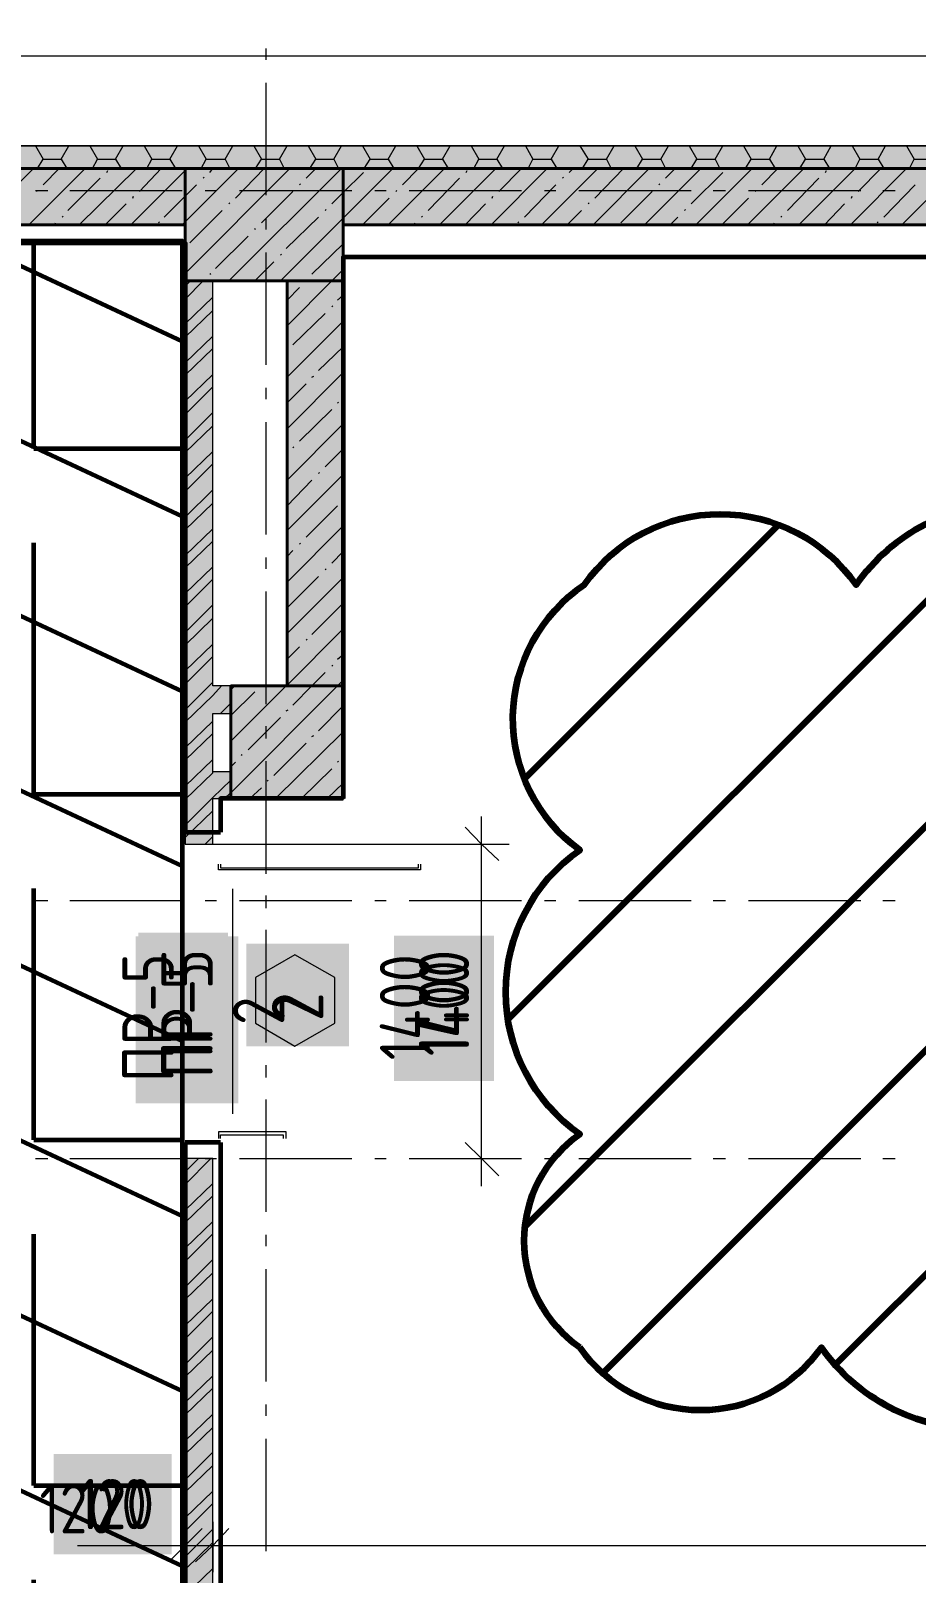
# Model space of a CAD drawing. Header units: millimetres. Extents: x -164500 to 426394, y -23753 to 102118.
# Drawn here: x -46479 to -42544, y 15734 to 22590 of the extents above; entities that cross this region are included whole.
import ezdxf

# ---------------------------------------------------------------- set-up
doc = ezdxf.new("R2010")
doc.units = ezdxf.units.MM
for name, color, linetype, lineweight in [('0) шлифовка', 5, 'Continuous', 60), ('188 подвал тип 5 гидроизол', 6, 'Continuous', 140), ('192 подвал стенки 0.2м гидроиз', 6, 'Continuous', 60), ('414 скб подвал', 160, 'Continuous', 60)]:
    doc.layers.add(name, color=color, linetype=linetype, lineweight=lineweight)
doc.layers.add('PDF _Геометрия', color=7, linetype='Continuous', true_color=0x1f1f1f)
doc.layers.add('PDF _Сплошная заливка', color=7, linetype='Continuous', true_color=0xffffff)
doc.layers.add('PDF _Текст', color=7, linetype='Continuous')
doc.styles.get("Standard").update_dxf_attribs({"font": 'ГОСТ тип А.ttf'})
doc.styles.add('СПДС', font='ГОСТ тип А.ttf', dxfattribs={"width": 0.9})
doc.linetypes.add('зигзаг', pattern='A,0.00254,-5.08,[131,ltypeshp.shx,S=5.08,R=0,X=-5.08,Y=0],-10.16,[131,ltypeshp.shx,S=5.08,R=180,X=5.08,Y=0],-5.08', length=20.32254)

msp = doc.modelspace()

# ---------------------------------------------------------------- hatches: boundary and pattern name
at = {"layer": '0) шлифовка', "true_color": 0x2776bb}
h = msp.add_hatch(dxfattribs=at)
h.set_pattern_fill('ANSI31', color=152, scale=222, angle=110)
h.set_pattern_definition([(155, (205553.123366, 26878.999876), (-297.8824817879321, -638.8110436927827), [])])
h.paths.add_polyline_path([(-45805.68903996379, 11171.42669308084), (-55345.93430195772, 11171.42669308084), (-55345.93430195772, 21656.37652590356), (-45805.68903996379, 21656.37652590356)])
at = {"layer": '188 подвал тип 5 гидроизол'}
h = msp.add_hatch(dxfattribs=at)
h.set_pattern_fill('ANSI31', color=256, scale=222)
h.set_pattern_definition([(45, (205553.123366, 26878.999876), (-498.404214719338, 498.404214719338), [])])
edge = h.paths.add_edge_path()
edge.add_arc((-43706.93550044431, 17211.35106110814), 578.6920936789396, 125.0000000497451, 234.9999999502549, ccw=False)
edge.add_arc((-43596.54861503307, 18317.07349371295), 771.1457550891248, 125.00000004974501, 234.99999995025502, ccw=False)
edge.add_arc((-43616.21239894704, 19531.24346918215), 719.6657011181538, 124.03558015727671, 234.035580057787, ccw=False)
edge.add_arc((-43414.62671683724, 19704.42627767371), 737.8215848288598, 35.0000000497451, 144.9999999502549, ccw=False)
edge.add_arc((-42103.44353408496, 19632.72007906774), 862.8375268595862, 35.00000004974498, 144.999999950255, ccw=False)
edge.add_arc((-41474.51270171349, 19473.88136790046), 658.3626899860543, -26.792246617059504, 83.20775328345002, ccw=False)
edge.add_arc((-41401.5547968114, 18442.01294774155), 897.3999384671911, -54.9999999502549, 54.99999995025479, ccw=False)
edge.add_arc((-41567.41478615523, 17460.971716379), 723.6593981595925, -90.13238297494621, 19.867616925564107, ccw=False)
edge.add_arc((-42267.0828155925, 17226.05631319257), 852.0957831714207, 215.0000000497451, 324.9999999502549, ccw=False)
edge.add_arc((-43501.96923378792, 17113.24896694914), 655.4221770846581, 215.0000000497451, 324.99999995025496, ccw=False)
at = {"layer": '414 скб подвал'}
h = msp.add_hatch(dxfattribs=at)
h.set_pattern_fill('ANGLE', color=256, scale=220)
h.set_pattern_definition([(0, (205553.123366, 26878.999876), (0, 1536.7), [1117.6, -419.1]), (90, (205553.123366, 26878.999876), (-1536.7, 9.40957368124869e-14), [1117.6, -419.1])])
h.paths.add_polyline_path([(-45805.68903996379, 11171.42669308084), (-55345.93430195772, 11171.42669308084), (-55345.93430195772, 21656.37652590356), (-45805.68903996379, 21656.37652590356)])
at = {"layer": 'PDF _Сплошная заливка', "linetype": 'зигзаг', "transparency": 33554559}
h = msp.add_hatch(color=256, dxfattribs=at)
h.paths.add_polyline_path([(-50592.75704443458, 21728.39436316303), (-50592.75704443458, 21978.3386218209), (-53448.05247363981, 21978.3386218209), (-53448.05247363981, 21728.39436316303)])
h.paths.add_polyline_path([(-50092.86852711882, 21978.3386218209), (-50092.86852711882, 21728.39436316303), (-45792.98000983713, 21728.39436316303), (-45792.98000983713, 21978.3386218209)])
h = msp.add_hatch(color=256, dxfattribs=at)
h.paths.add_polyline_path([(-37023.7492405697, 21728.39436316303), (-37023.7492405697, 21978.3386218209), (-45089.7470109378, 21978.3386218209), (-45089.7470109378, 21728.39436316303)])
h.paths.add_polyline_path([(-36426.42482587745, 21978.3386218209), (-36426.42482587745, 21728.39436316303), (-35985.84511569451, 21728.39436316303), (-35985.84511569451, 21978.3386218209)])
h = msp.add_hatch(color=256, dxfattribs=at)
h.paths.add_polyline_path([(-45792.98000983713, 18974.77117476661), (-45670.14257815867, 18974.77117476661), (-45670.14257815867, 21478.45010450515), (-45792.98000983713, 21478.45010450515)])
h.paths.add_polyline_path([(-45670.14257815867, 17576.77786369633), (-45792.98000983713, 17576.77786369633), (-45792.98000983713, 14594.39213349709), (-45670.14257815867, 14594.39213349709)])

# ---------------------------------------------------------------- linework, layer by layer
at = {"layer": '0) шлифовка'}
msp.add_lwpolyline([(-45805.68903996379, 11171.42669308084), (-55345.93430195772, 11171.42669308084), (-55345.93430195772, 21656.37652590356), (-45805.68903996379, 21656.37652590356)], close=True, dxfattribs=at)
at = {"layer": '188 подвал тип 5 гидроизол'}
msp.add_lwpolyline([(-44038.85964969276, 16737.31424984534, -0.52056705), (-44038.85964969276, 17685.38787237093, -0.52056705), (-44038.85964969276, 18948.75911505496, -0.52056705), (-44019.01477600292, 20127.62335348746, -0.52056705), (-42810.23865767157, 20127.62335348746, -0.52056705), (-41396.64841049835, 20127.62335348746, -0.52056705), (-40886.82733748551, 19177.11994143487, -0.52056705), (-40886.82733748551, 17706.90595404823, -0.52056705), (-41569.08681330194, 16737.31424984534, -0.52056705), (-42965.07881788307, 16737.31424984534, -0.52056705)], format="xyb", close=True, dxfattribs=at)
at = {"layer": '192 подвал стенки 0.2м гидроиз'}
for points in [[(-55358.6433320503, 13971.64965855153), (-55358.6433320503, 21647.90383920924), (-45792.98000983713, 21647.90383920924), (-45792.98000983713, 19027.94549875578)], [(-45089.7470109378, 14594.39213349709), (-45089.7470109378, 14225.83026053954), (-38243.8161302075, 14225.83026053954), (-38243.8161302075, 21584.35868867818), (-45089.7470109378, 21584.35868867818), (-45089.7470109378, 19178.11565635021)], [(-45089.7470109378, 19178.11565635021), (-45636.2353052597, 19178.11565635021), (-45636.2353052597, 19027.94549875578)], [(-45792.98000983713, 19027.94549875578), (-45636.2353052597, 19027.94549875578)], [(-45792.98000983713, 17648.79570095578), (-45792.98000983713, 14594.39213349709)], [(-45636.2353052597, 17648.79570095578), (-45792.98000983713, 17648.79570095578)], [(-45636.2353052597, 17648.79570095578), (-45636.2353052597, 14594.39213349709), (-45089.7470109378, 14594.39213349709)]]:
    msp.add_lwpolyline(points, dxfattribs=at)
at = {"layer": 'PDF _Геометрия', "color": 7, "lineweight": 9}
for points in [[(-71350.83954173399, 7718.806849149281), (-67296.65893971192, 7718.806849149281), (-67296.65893971192, -37.93785546221716), (-30550.61657612707, -37.93785546221716), (-30550.61657612707, 22478.22713910258), (-35710.48279685146, 22478.22713910258), (-44399.22304216513, 22478.22713910258), (-62594.31780255912, 22478.22713910258), (-62594.31780255912, 28184.58165414887), (-71410.14834886679, 28184.58165414887), (-71410.14834886679, 27782.12903431182)], [(-45432.89082364205, 22461.28176561173), (-45432.89082364205, 22512.11788601615)], [(-45432.89082364205, 21859.72100752123), (-45432.89082364205, 22359.60952480291)], [(-53448.05247363981, 21978.3386218209), (-31050.50509340875, 21978.3386218209), (-31050.50509340875, 461.9506618194782), (-66805.24310915862, 461.9506618194782)], [(-46458.0859184587, 21880.90272437626), (-46403.01345465606, 21880.90272437626)], [(-46305.57755724547, 21880.90272437626), (-45805.68903996379, 21880.90272437626)], [(-45704.0167991209, 21880.90272437626), (-45653.18067875056, 21880.90272437626)], [(-45551.50843790767, 21880.90272437626), (-45051.61992062599, 21880.90272437626)], [(-44949.9476798512, 21880.90272437626), (-44899.11155944681, 21880.90272437626)], [(-44797.43931863797, 21880.90272437626), (-44297.55080135629, 21880.90272437626)], [(-44195.87856054745, 21880.90272437626), (-44145.04244014306, 21880.90272437626)], [(-44043.37019936828, 21880.90272437626), (-43543.4816820866, 21880.90272437626)], [(-43446.04578464199, 21880.90272437626), (-43390.97332087337, 21880.90272437626)], [(-43289.30108006453, 21880.90272437626), (-42789.41256278285, 21880.90272437626)], [(-42691.97666533824, 21880.90272437626), (-42636.90420156962, 21880.90272437626)], [(-45432.89082364205, 21707.21264634205), (-45432.89082364205, 21758.04876674645)], [(-45432.89082364205, 21105.65188825153), (-45432.89082364205, 21605.54040553321)], [(-45432.89082364205, 20953.1435270383), (-45432.89082364205, 21003.97964744271)], [(-45432.89082364205, 20351.58276898185), (-45432.89082364205, 20851.47128626353)], [(-45432.89082364205, 20199.0744077686), (-45432.89082364205, 20249.91052813896)], [(-45432.89082364205, 19597.51364964403), (-45432.89082364205, 20097.40216692573)], [(-45432.89082364205, 19445.0052884308), (-45432.89082364205, 19500.07775223346)], [(-45432.89082364205, 18843.44453037435), (-45432.89082364205, 19343.33304765603)], [(-44475.47722278876, 17453.92390606652), (-44475.47722278876, 19097.62513239642)], [(-45691.30776906238, 18974.77117476661), (-44475.47722278876, 18974.77117476661), (-44352.62326512492, 18974.77117476661)], [(-46458.0859184587, 18724.82691610873), (-46403.01345465606, 18724.82691610873)], [(-46305.57755724547, 18724.82691610873), (-45805.68903996379, 18724.82691610873)], [(-45704.0167991209, 18724.82691610873), (-45653.18067875056, 18724.82691610873)], [(-45581.16284152516, 17775.88600194979), (-45581.16284152516, 18775.66303651315)], [(-45551.50843790767, 18724.82691610873), (-45051.61992062599, 18724.82691610873)], [(-45432.89082364205, 18690.9361691611), (-45432.89082364205, 18746.00863292971)], [(-44949.9476798512, 18724.82691610873), (-44899.11155944681, 18724.82691610873)], [(-44797.43931863797, 18724.82691610873), (-44297.55080135629, 18724.82691610873)], [(-44195.87856054745, 18724.82691610873), (-44145.04244014306, 18724.82691610873)], [(-44043.37019936828, 18724.82691610873), (-43543.4816820866, 18724.82691610873)], [(-43446.04578464199, 18724.82691610873), (-43390.97332087337, 18724.82691610873)], [(-43289.30108006453, 18724.82691610873), (-42789.41256278285, 18724.82691610873)], [(-42691.97666533824, 18724.82691610873), (-42636.90420156962, 18724.82691610873)], [(-45432.89082364205, 18093.61175446885), (-45432.89082364205, 18593.50027175053)], [(-45432.89082364205, 17936.86704989142), (-45432.89082364205, 17991.93951366003)], [(-45432.89082364205, 17339.5426351651), (-45432.89082364205, 17839.43115244678)], [(-46458.0859184587, 17576.77786369633), (-46403.01345465606, 17576.77786369633)], [(-46305.57755724547, 17576.77786369633), (-45805.68903996379, 17576.77786369633)], [(-45704.0167991209, 17576.77786369633), (-45653.18067875056, 17576.77786369633)], [(-45551.50843790767, 17576.77786369633), (-45051.61992062599, 17576.77786369633)], [(-44949.9476798512, 17576.77786369633), (-44899.11155944681, 17576.77786369633)], [(-44797.43931863797, 17576.77786369633), (-44297.55080135629, 17576.77786369633)], [(-44721.1851380484, 17576.77786369633), (-44475.47722278876, 17576.77786369633), (-44352.62326512492, 17576.77786369633)], [(-44195.87856054745, 17576.77786369633), (-44145.04244014306, 17576.77786369633)], [(-44043.37019936828, 17576.77786369633), (-43543.4816820866, 17576.77786369633)], [(-43446.04578464199, 17576.77786369633), (-43390.97332087337, 17576.77786369633)], [(-43289.30108006453, 17576.77786369633), (-42789.41256278285, 17576.77786369633)], [(-42691.97666533824, 17576.77786369633), (-42636.90420156962, 17576.77786369633)], [(-45432.89082364205, 17187.03427398593), (-45432.89082364205, 17237.87039435628)], [(-45432.89082364205, 16585.47351586135), (-45432.89082364205, 17085.36203314304)], [(-45432.89082364205, 16432.96515464811), (-45432.89082364205, 16483.80127505253)], [(-45432.89082364205, 15831.40439655761), (-45432.89082364205, 16331.29291387335)], [(-45792.98000983713, 15962.73104094987), (-45792.98000983713, 15856.82245681091), (-45792.98000983713, 15738.20484251124)], [(-45670.12605220734, 15962.73104094987), (-45670.12605220734, 15856.82245681091), (-45670.12605220734, 15738.20484251124)], [(-46271.68681026378, 15856.82245681091), (-45831.10710014898, 15856.82245681091), (-45729.43485934014, 15856.82245681091)], [(-45911.59762410275, 15856.82245681091), (-45670.12605220734, 15856.82245681091), (-38243.8161302075, 15856.82245681091), (-38125.19851594188, 15856.82245681091), (-34803.90531636853, 15856.82245681091)]]:
    msp.add_lwpolyline(points, dxfattribs=at)
for points in [[(-30948.83285256586, 22080.01086259566), (-30948.83285256586, 461.9506618194782), (-30948.83285256586, 22080.01086259566), (-31050.50509340875, 22080.01086259566), (-62992.53407903199, 22080.01086259566), (-31050.50509340875, 22080.01086259566)], [(-45479.49060068227, 18178.33862178683), (-45305.80052268211, 18076.66638097801), (-45127.87410124965, 18178.33862178683), (-45127.87410124965, 18381.68310337043), (-45305.80052268211, 18483.35534421332), (-45479.49060068227, 18381.68310337043)]]:
    msp.add_lwpolyline(points, close=True, dxfattribs=at)
at = {"layer": 'PDF _Геометрия', "color": 251, "lineweight": 9, "true_color": 0x4a4a4a}
for points in [[(-46458.0859184587, 22080.01086259566), (-46424.19517147704, 22020.70205546286), (-46343.70464755729, 22020.70205546286), (-46318.286587304, 21978.3386218209)], [(-46343.70464755729, 22020.70205546286), (-46309.81390057562, 22080.01086259566)], [(-46216.61434652924, 22080.01086259566), (-46182.7235995816, 22020.70205546286), (-46102.23307562782, 22020.70205546286), (-46076.81501544264, 21978.3386218209)], [(-46102.23307562782, 22020.70205546286), (-46068.34232868018, 22080.01086259566)], [(-45975.14277459975, 22080.01086259566), (-45941.25202768619, 22020.70205546286), (-45860.76150369833, 22020.70205546286), (-45835.34344351318, 21978.3386218209)], [(-45860.76150369833, 22020.70205546286), (-45826.87075678477, 22080.01086259566)], [(-45733.67120273839, 22080.01086259566), (-45699.7804557567, 22020.70205546286), (-45615.05358843872, 22020.70205546286), (-45593.87187158369, 21978.3386218209)], [(-45615.05358843872, 22020.70205546286), (-45581.16284152516, 22080.01086259566)], [(-45487.96328744473, 22080.01086259566), (-45454.07254049709, 22020.70205546286), (-45373.58201654331, 22020.70205546286), (-45352.40029972233, 21978.3386218209)], [(-45373.58201654331, 22020.70205546286), (-45339.69126959567, 22080.01086259566)], [(-45246.49171551524, 22080.01086259566), (-45212.60096856763, 22020.70205546286), (-45132.11044461382, 22020.70205546286), (-45110.92872779284, 21978.3386218209)], [(-45132.11044461382, 22020.70205546286), (-45098.21969766621, 22080.01086259566)], [(-45005.02014361983, 22080.01086259566), (-44971.12939670627, 22020.70205546286), (-44890.63887271841, 22020.70205546286), (-44865.22081249917, 21978.3386218209)], [(-44890.63887271841, 22020.70205546286), (-44856.74812580485, 22080.01086259566)], [(-44763.54857172442, 22080.01086259566), (-44729.65782477678, 22020.70205546286), (-44649.167300823, 22020.70205546286), (-44623.74924060376, 21978.3386218209)], [(-44649.167300823, 22020.70205546286), (-44615.27655387536, 22080.01086259566)], [(-44522.07699979492, 22080.01086259566), (-44488.18625284731, 22020.70205546286), (-44407.69572889351, 22020.70205546286), (-44382.27766870832, 21978.3386218209)], [(-44407.69572889351, 22020.70205546286), (-44373.8049819459, 22080.01086259566)], [(-44280.60542789951, 22080.01086259566), (-44246.71468098593, 22020.70205546286), (-44166.2241569981, 22020.70205546286), (-44140.80609677886, 21978.3386218209)], [(-44166.2241569981, 22020.70205546286), (-44132.33341008454, 22080.01086259566)], [(-44039.1338560041, 22080.01086259566), (-44001.00676569226, 22020.70205546286), (-43920.51624170443, 22020.70205546286), (-43899.33452488345, 21978.3386218209)], [(-43920.51624170443, 22020.70205546286), (-43886.62549479085, 22080.01086259566)], [(-43793.42594071041, 22080.01086259566), (-43759.5351937628, 22020.70205546286), (-43679.04466980899, 22020.70205546286), (-43657.86295298801, 21978.3386218209)], [(-43679.04466980899, 22020.70205546286), (-43645.15392286138, 22080.01086259566)], [(-43551.954368815, 22080.01086259566), (-43518.06362186736, 22020.70205546286), (-43437.57309791358, 22020.70205546286), (-43416.39138105855, 21978.3386218209)], [(-43437.57309791358, 22020.70205546286), (-43403.68235096594, 22080.01086259566)], [(-43310.48279688551, 22080.01086259566), (-43276.59204997195, 22020.70205546286), (-43196.10152598409, 22020.70205546286), (-43170.68346579894, 21978.3386218209)], [(-43196.10152598409, 22020.70205546286), (-43162.21077907053, 22080.01086259566)], [(-43069.0112249901, 22080.01086259566), (-43035.12047804246, 22020.70205546286), (-42954.62995405463, 22020.70205546286), (-42929.21189386945, 21978.3386218209)], [(-42954.62995405463, 22020.70205546286), (-42920.73920714104, 22080.01086259566)], [(-42827.53965309469, 22080.01086259566), (-42793.64890614705, 22020.70205546286), (-42713.15838219327, 22020.70205546286), (-42687.74032197404, 21978.3386218209)], [(-42713.15838219327, 22020.70205546286), (-42679.26763524563, 22080.01086259566)], [(-42586.0680811652, 22080.01086259566), (-42552.17733425164, 22020.70205546286), (-42471.68681026378, 22020.70205546286), (-42446.2687500786, 21978.3386218209)], [(-46449.61323169628, 21978.3386218209), (-46424.19517147704, 22020.70205546286)], [(-46203.90531640258, 21978.3386218209), (-46182.7235995816, 22020.70205546286)], [(-45962.43374454122, 21978.3386218209), (-45941.25202768619, 22020.70205546286)], [(-45720.96217261176, 21978.3386218209), (-45699.7804557567, 22020.70205546286)], [(-45479.49060068227, 21978.3386218209), (-45454.07254049709, 22020.70205546286)], [(-45238.01902882091, 21978.3386218209), (-45212.60096856763, 22020.70205546286)], [(-44996.54745689142, 21978.3386218209), (-44971.12939670627, 22020.70205546286)], [(-44755.07588496196, 21978.3386218209), (-44729.65782477678, 22020.70205546286)], [(-44509.36796970235, 21978.3386218209), (-44488.18625284731, 22020.70205546286)], [(-44267.89639780691, 21978.3386218209), (-44246.71468098593, 22020.70205546286)], [(-44026.42482587745, 21978.3386218209), (-44001.00676569226, 22020.70205546286)], [(-43784.95325398204, 21978.3386218209), (-43759.5351937628, 22020.70205546286)], [(-43543.4816820866, 21978.3386218209), (-43518.06362186736, 22020.70205546286)], [(-43302.01011015713, 21978.3386218209), (-43276.59204997195, 22020.70205546286)], [(-43060.5385382617, 21978.3386218209), (-43035.12047804246, 22020.70205546286)], [(-42814.83062296803, 21978.3386218209), (-42793.64890614705, 22020.70205546286)], [(-42573.35905107262, 21978.3386218209), (-42552.17733425164, 22020.70205546286)]]:
    msp.add_lwpolyline(points, dxfattribs=at)
at = {"layer": 'PDF _Геометрия', "color": 7, "lineweight": 40}
for points in [[(-50092.86852711882, 21728.39436316303), (-45792.98000983713, 21728.39436316303), (-45792.98000983713, 21978.3386218209), (-53448.05247363981, 21978.3386218209)], [(-38125.19851594188, 21728.39436316303), (-37023.7492405697, 21728.39436316303), (-37023.7492405697, 21978.3386218209), (-45089.7470109378, 21978.3386218209), (-45089.7470109378, 21728.39436316303), (-38243.8161302075, 21728.39436316303)]]:
    msp.add_lwpolyline(points, dxfattribs=at)
at = {"layer": 'PDF _Геометрия', "lineweight": 9}
for points in [[(-46716.50286381092, 21728.39436316303), (-46466.55860515306, 21978.3386218209)], [(-46487.74032200809, 21728.39436316303), (-46237.79606335022, 21978.3386218209)], [(-46424.19517147704, 21906.32078456145), (-46352.17733425164, 21978.3386218209)], [(-46263.21412356946, 21728.39436316303), (-46009.03352154739, 21978.3386218209)], [(-46140.36016593964, 21961.39324833005), (-46136.12382254138, 21969.86593505844)], [(-46034.45158176663, 21728.39436316303), (-45792.98000983713, 21969.86593505844), (-45784.50732310876, 21978.3386218209)], [(-45996.32449145478, 21876.66638101207), (-45898.88859401018, 21978.3386218209)], [(-45805.68903996379, 21728.39436316303), (-45792.98000983713, 21741.10339325561), (-45555.74478130593, 21978.3386218209)], [(-45792.98000983713, 21512.34085145278), (-45326.98223946904, 21978.3386218209)], [(-45682.83508229992, 21961.39324833005), (-45670.12605220734, 21978.3386218209)], [(-45598.10821494789, 21478.45010450515), (-45098.21969766621, 21978.3386218209)], [(-45568.4538113985, 21847.01197742864), (-45441.36351040451, 21978.3386218209)], [(-45369.34567314506, 21478.45010450515), (-45089.7470109378, 21758.04876674645), (-44869.45715586338, 21978.3386218209)], [(-45254.96440224364, 21935.97518814487), (-45212.60096856763, 21978.3386218209)], [(-45140.58313134222, 21821.59391724345), (-45089.7470109378, 21872.43003764787), (-45000.78380025562, 21961.39324833005)], [(-44890.63887271841, 21728.39436316303), (-44640.69461406054, 21978.3386218209)], [(-44827.09372218736, 21906.32078456145), (-44755.07588496196, 21978.3386218209)], [(-44661.87633091558, 21728.39436316303), (-44411.93207225771, 21978.3386218209)], [(-44543.25871664996, 21961.39324833005), (-44539.02237328578, 21969.86593505844)], [(-44433.11378911274, 21728.39436316303), (-44183.16953045488, 21978.3386218209)], [(-44399.22304216513, 21876.66638101207), (-44297.55080135629, 21978.3386218209)], [(-44208.58759067411, 21728.39436316303), (-43958.64333201625, 21978.3386218209)], [(-44085.73363304432, 21961.39324833005), (-44068.78825955346, 21978.3386218209)], [(-43979.82504887128, 21728.39436316303), (-43729.88079021341, 21978.3386218209)], [(-43971.3523621429, 21847.01197742864), (-43844.26206111483, 21978.3386218209)], [(-43751.06250706845, 21728.39436316303), (-43501.11824841058, 21978.3386218209)], [(-43657.86295298801, 21935.97518814487), (-43615.499519312, 21978.3386218209)], [(-43543.4816820866, 21821.59391724345), (-43403.68235096594, 21961.39324833005)], [(-43522.29996526561, 21728.39436316303), (-43272.35570660775, 21978.3386218209)], [(-43293.53742346278, 21728.39436316303), (-43043.59316477086, 21978.3386218209)], [(-43229.99227293173, 21906.32078456145), (-43157.97443570633, 21978.3386218209)], [(-43064.7748816259, 21728.39436316303), (-42814.83062296803, 21978.3386218209)], [(-42946.15726736028, 21961.39324833005), (-42941.92092399611, 21969.86593505844)], [(-42836.01233982306, 21728.39436316303), (-42586.0680811652, 21978.3386218209)], [(-42802.12159287545, 21876.66638101207), (-42700.44935206661, 21978.3386218209)], [(-42607.24979802023, 21728.39436316303), (-42357.30553936237, 21978.3386218209)], [(-46453.84957506045, 21876.66638101207), (-46449.61323169628, 21880.90272437626)], [(-46314.0502439398, 21791.93951366003), (-46170.01456948902, 21935.97518814487)], [(-45886.17956391757, 21762.28511011066), (-45792.98000983713, 21855.48466415703), (-45742.14388943274, 21906.32078456145)], [(-45712.48948588336, 21935.97518814487), (-45708.2531424851, 21940.21153150907)], [(-45454.07254049709, 21736.86704989142), (-45314.27320941052, 21876.66638101207)], [(-45284.61880582708, 21906.32078456145), (-45280.38246242882, 21910.5571279597)], [(-44856.74812580485, 21876.66638101207), (-44852.51178244065, 21880.90272437626)], [(-44712.71245128594, 21791.93951366003), (-44572.91312019934, 21935.97518814487)], [(-44284.84177126372, 21762.28511011066), (-44145.04244014306, 21906.32078456145)], [(-44115.38803659368, 21935.97518814487), (-44111.15169322948, 21940.21153150907)], [(-43856.97109120741, 21736.86704989142), (-43717.17176008676, 21876.66638101207)], [(-43687.5173565374, 21906.32078456145), (-43683.2810131732, 21910.5571279597)], [(-43259.64667648112, 21876.66638101207), (-43255.41033315097, 21880.90272437626)], [(-43115.61100203032, 21791.93951366003), (-42975.81167090966, 21935.97518814487)], [(-42687.74032197404, 21762.28511011066), (-42547.94099088744, 21906.32078456145)], [(-46148.83285266804, 21728.39436316303), (-46055.63329858761, 21821.59391724345)], [(-46025.97889500417, 21847.01197742864), (-46021.74255163997, 21855.48466415703)], [(-45598.10821494789, 21821.59391724345), (-45593.87187158369, 21825.83026060765)], [(-45005.02014361983, 21728.39436316303), (-44886.40252935421, 21847.01197742864)], [(-44547.49506001416, 21728.39436316303), (-44458.53184929793, 21821.59391724345)], [(-44428.87744574854, 21847.01197742864), (-44424.64110238437, 21855.48466415703)], [(-44001.00676569226, 21821.59391724345), (-43996.77042232806, 21825.83026060765)], [(-43407.9186943642, 21728.39436316303), (-43289.30108006453, 21847.01197742864)], [(-42950.39361072448, 21728.39436316303), (-42861.43040000825, 21821.59391724345)], [(-42831.77599645889, 21847.01197742864), (-42827.53965309469, 21855.48466415703)], [(-46373.35905110667, 21728.39436316303), (-46369.12270774247, 21736.86704989142)], [(-46339.46830415903, 21762.28511011066), (-46335.23196079486, 21766.52145347484)], [(-45911.59762410275, 21736.86704989142), (-45907.36128073855, 21741.10339325561)], [(-45771.79829301615, 21647.90383920924), (-45627.76261853133, 21791.93951366003)], [(-45343.92761295987, 21622.48577899001), (-45199.8919385091, 21762.28511011066)], [(-45170.23753492566, 21791.93951366003), (-45166.00119152741, 21796.17585702422)], [(-44776.25760181699, 21728.39436316303), (-44772.02125845279, 21736.86704989142)], [(-44742.36685490343, 21762.28511011066), (-44738.13051150518, 21766.52145347484)], [(-44314.49617484713, 21736.86704989142), (-44310.25983148295, 21741.10339325561)], [(-44094.2063197727, 21728.39436316303), (-44030.66116924165, 21791.93951366003)], [(-43636.68123616703, 21728.39436316303), (-43602.79048918534, 21762.28511011066)], [(-43573.13608563598, 21791.93951366003), (-43568.89974227178, 21796.17585702422)], [(-43179.15615252731, 21728.39436316303), (-43174.91980916311, 21736.86704989142)], [(-43145.2654055797, 21762.28511011066), (-43141.02906224955, 21766.52145347484)], [(-42717.39472555747, 21736.86704989142), (-42713.15838219327, 21741.10339325561)], [(-45657.41702211474, 21533.52256830782), (-45513.38134762991, 21677.55824275861)], [(-45483.72694404647, 21707.21264634205), (-45479.49060068227, 21711.44898970624)], [(-45229.54634205846, 21508.10450808859), (-45089.7470109378, 21643.66749584504)], [(-45483.72694404647, 21478.45010450515), (-45399.00007672849, 21563.1769718572)], [(-45369.34567314506, 21592.83137540657), (-45365.10932978085, 21597.06771880482)], [(-45682.83508229992, 21508.10450808859), (-45678.59873893572, 21512.34085145278)], [(-45339.69126959567, 21279.34196628576), (-45140.58313134222, 21478.45010450515), (-45089.7470109378, 21529.28622494362)], [(-45254.96440224364, 21478.45010450515), (-45250.72805887944, 21482.6864479034)], [(-45254.96440224364, 21478.45010450515), (-45254.96440224364, 21478.45010450515)], [(-45339.69126959567, 21393.72323718717), (-45284.61880582708, 21448.79570095578)], [(-45115.16507115704, 21393.72323718717), (-45089.7470109378, 21414.90495404221)], [(-45314.27320941052, 21194.61509896778), (-45170.23753492566, 21334.41443005436)], [(-45140.58313134222, 21364.06883360373), (-45136.34678797802, 21368.30517700199)], [(-45339.69126959567, 21050.57942444887), (-45089.7470109378, 21300.52368314079)], [(-45339.69126959567, 21164.96069535029), (-45335.4549262315, 21169.19703874854)], [(-45199.8919385091, 21080.23382806636), (-45089.7470109378, 21186.14241220532)], [(-45339.69126959567, 20821.81688264604), (-45089.7470109378, 21071.7611413039)], [(-45229.54634205846, 21050.57942444887), (-45221.07365533008, 21054.81576784713)], [(-45339.69126959567, 20936.19815354746), (-45254.96440224364, 21020.9250208995)], [(-45115.16507115704, 20936.19815354746), (-45110.92872779284, 20940.43449694571)], [(-45284.61880582708, 20766.74441891148), (-45140.58313134222, 20906.54374999808)], [(-45339.69126959567, 20593.05434084321), (-45089.7470109378, 20842.99859950107)], [(-45314.27320941052, 20737.09001536211), (-45310.03686604631, 20741.32635869225)], [(-45170.23753492566, 20652.36314801007), (-45089.7470109378, 20732.85367196386)], [(-45339.69126959567, 20368.52814240458), (-45089.7470109378, 20618.47240106244)], [(-45339.69126959567, 20478.67306994179), (-45229.54634205846, 20593.05434084321)], [(-45199.8919385091, 20622.7087444607), (-45195.6555951449, 20626.94508779083)], [(-45254.96440224364, 20338.8737388552), (-45115.16507115704, 20478.67306994179)], [(-45339.69126959567, 20139.76560060174), (-45089.7470109378, 20389.70985925961)], [(-45284.61880582708, 20309.21933530582), (-45280.38246242882, 20313.45567867002)], [(-45339.69126959567, 20254.14687150316), (-45314.27320941052, 20279.56493172239)], [(-45140.58313134222, 20224.49246795379), (-45089.7470109378, 20275.32858835819)], [(-45339.69126959567, 20025.38432970033), (-45199.8919385091, 20165.18366082098)], [(-45339.69126959567, 19911.00305879891), (-45089.7470109378, 20160.94731745678)], [(-45170.23753492566, 20194.83806440442), (-45166.00119152741, 20199.0744077686)], [(-45229.54634205846, 19906.76671543471), (-45089.7470109378, 20046.56604655536)], [(-45339.69126959567, 19682.24051699608), (-45089.7470109378, 19932.18477565396)], [(-45254.96440224364, 19881.34865524954), (-45250.72805887944, 19885.58499861374)], [(-45339.69126959567, 19796.62178789749), (-45284.61880582708, 19851.6942516661)], [(-45115.16507115704, 19796.62178789749), (-45089.7470109378, 19817.80350475254)], [(-45140.58313134222, 19766.96738434812), (-45136.34678797802, 19771.20372771232)], [(-45589.63552821949, 19203.53371656944), (-45115.16507115704, 19678.00417363189), (-45089.7470109378, 19703.42223385112)], [(-45314.27320941052, 19593.2773063139), (-45229.54634205846, 19678.00417363189), (-45170.23753492566, 19737.31298076468)], [(-45589.63552821949, 19661.05880017509), (-45572.69015476271, 19678.00417363189)], [(-45589.63552821949, 19432.29625837226), (-45343.92761295987, 19678.00417363189)], [(-45589.63552821949, 19546.67752927368), (-45483.72694404647, 19652.5861134467)], [(-45343.92761295987, 19567.85924609466), (-45335.4549262315, 19572.09558945886)], [(-45199.8919385091, 19478.89603541248), (-45089.7470109378, 19589.04096294971)], [(-45513.38134762991, 19394.16916806045), (-45369.34567314506, 19538.20484254529)], [(-45390.52739000009, 19178.11565635021), (-45089.7470109378, 19474.65969204829)], [(-45399.00007672849, 19279.78789715903), (-45254.96440224364, 19423.82357160982)], [(-45229.54634205846, 19453.47797519324), (-45221.07365533008, 19457.71431855745)], [(-45589.63552821949, 19317.91498747086), (-45568.4538113985, 19339.09670429183)], [(-45543.03575121332, 19368.75110784121), (-45538.79940784915, 19372.9874512054)], [(-45115.16507115704, 19339.09670429183), (-45110.92872779284, 19343.33304765603)], [(-45276.14611909867, 19178.11565635021), (-45140.58313134222, 19309.4423007084)], [(-45504.90866090151, 19178.11565635021), (-45454.07254049709, 19224.71543339043)], [(-45428.6544803119, 19254.3698369398), (-45424.41813694773, 19258.60618030398)], [(-45161.76484819726, 19178.11565635021), (-45089.7470109378, 19245.89715024546)]]:
    msp.add_lwpolyline(points, dxfattribs=at)
at = {"layer": 'PDF _Геометрия', "color": 7, "lineweight": 40}
for points in [[(-45089.7470109378, 21978.3386218209), (-45792.98000983713, 21978.3386218209), (-45792.98000983713, 21478.45010450515), (-45089.7470109378, 21478.45010450515)], [(-45339.69126959567, 21478.45010450515), (-45339.69126959567, 19678.00417363189), (-45089.7470109378, 19678.00417363189), (-45089.7470109378, 21478.45010450515)], [(-45089.7470109378, 19678.00417363189), (-45589.63552821949, 19678.00417363189), (-45589.63552821949, 19178.11565635021), (-45089.7470109378, 19178.11565635021)]]:
    msp.add_lwpolyline(points, close=True, dxfattribs=at)
at = {"layer": 'PDF _Геометрия', "color": 15, "lineweight": 9, "true_color": 0xa54a4a}
for points in [[(-45792.98000983713, 21457.26838768417), (-45767.56194965198, 21478.45010450515)], [(-45792.98000983713, 21397.95958055137), (-45712.48948588336, 21478.45010450515)], [(-45792.98000983713, 21287.81465301415), (-45670.12605220734, 21406.43226727976)], [(-45792.98000983713, 21228.50584588134), (-45670.12605220734, 21347.12346018101)], [(-45792.98000983713, 21114.12457497993), (-45670.12605220734, 21232.7421892796)], [(-45792.98000983713, 21059.05211121131), (-45670.12605220734, 21177.66972547693)], [(-45792.98000983713, 20944.6708403099), (-45670.12605220734, 21063.28845457552)], [(-45792.98000983713, 20885.3620331771), (-45670.12605220734, 21008.21599080691)], [(-45792.98000983713, 20770.98076227569), (-45670.12605220734, 20893.83471987143)], [(-45792.98000983713, 20715.90829850708), (-45670.12605220734, 20834.52591277268)], [(-45792.98000983713, 20601.52702760566), (-45670.12605220734, 20720.14464187127)], [(-45792.98000983713, 20542.21822047285), (-45670.12605220734, 20665.07217806861)], [(-45792.98000983713, 20427.83694957144), (-45670.12605220734, 20550.69090716719)], [(-45792.98000983713, 20372.76448576876), (-45670.12605220734, 20491.38210006843)], [(-45792.98000983713, 20258.38321486735), (-45670.12605220734, 20377.00082916702)], [(-45792.98000983713, 20203.31075113281), (-45670.12605220734, 20321.92836536436)], [(-45792.98000983713, 20088.92948023139), (-45670.12605220734, 20207.54709446294)], [(-45792.98000983713, 20029.62067306453), (-45670.12605220734, 20152.47463072839)], [(-45792.98000983713, 19915.23940216311), (-45670.12605220734, 20038.09335982697)], [(-45792.98000983713, 19860.16693842856), (-45670.12605220734, 19978.78455266011)], [(-45792.98000983713, 19745.78566752714), (-45670.12605220734, 19864.40328175869)], [(-45792.98000983713, 19686.47686036028), (-45670.12605220734, 19809.33081802414)], [(-45792.98000983713, 19572.09558945886), (-45670.12605220734, 19694.94954708867)], [(-45792.98000983713, 19517.02312572431), (-45670.12605220734, 19635.64073995586), (-45631.9989618955, 19678.00417363189)], [(-45636.2353052597, 19555.15021600208), (-45589.63552821949, 19601.74999300823)], [(-45792.98000983713, 19402.64185482289), (-45670.12605220734, 19521.25946905444)], [(-45792.98000983713, 19347.56939102023), (-45670.12605220734, 19466.18700528584)], [(-45792.98000983713, 19233.18812011882), (-45670.12605220734, 19351.80573438442)], [(-45792.98000983713, 19173.87931298601), (-45670.12605220734, 19292.49692725161), (-45670.12605220734, 19296.73327061581)], [(-45792.98000983713, 19059.49804208459), (-45670.12605220734, 19182.3519997144), (-45589.63552821949, 19258.60618030398)], [(-45619.28993180292, 19178.11565635021), (-45589.63552821949, 19203.53371656944)], [(-45792.98000983713, 19004.42557831598), (-45670.12605220734, 19123.04319258159)], [(-45704.0167991209, 18974.77117476661), (-45670.12605220734, 19008.66192168017)], [(-45792.98000983713, 17517.46905656352), (-45733.67120273839, 17576.77786369633)], [(-45792.98000983713, 17462.39659279491), (-45678.59873893572, 17576.77786369633)], [(-45792.98000983713, 17348.01532189349), (-45670.12605220734, 17466.63293615911)], [(-45792.98000983713, 17292.94285812489), (-45670.12605220734, 17411.56047239051)], [(-45792.98000983713, 17178.56158722347), (-45670.12605220734, 17297.17920148909)], [(-45792.98000983713, 17119.25278005661), (-45670.12605220734, 17242.10673772048)], [(-45792.98000983713, 17004.87150915519), (-45670.12605220734, 17127.72546681907)], [(-45792.98000983713, 16949.79904542064), (-45670.12605220734, 17068.41665968626)], [(-45792.98000983713, 16835.41777451922), (-45670.12605220734, 16954.03538878484)], [(-45792.98000983713, 16776.10896735236), (-45670.12605220734, 16898.96292501623)], [(-45792.98000983713, 16661.72769645094), (-45670.12605220734, 16784.58165411482)], [(-45792.98000983713, 16606.6552327164), (-45670.12605220734, 16725.27284698201)], [(-45792.98000983713, 16492.27396181499), (-45670.12605220734, 16610.89157608059)], [(-45792.98000983713, 16437.20149801231), (-45670.12605220734, 16555.81911231198)], [(-45792.98000983713, 16322.8202271109), (-45670.12605220734, 16441.43784137652)], [(-45792.98000983713, 16263.51142001215), (-45670.12605220734, 16382.12903427776)], [(-45792.98000983713, 16149.13014911074), (-45670.12605220734, 16271.98410674054)], [(-45792.98000983713, 16094.05768530806), (-45670.12605220734, 16212.67529957368)], [(-45792.98000983713, 15979.67641440665), (-45670.12605220734, 16098.29402867227)], [(-45792.98000983713, 15920.36760727385), (-45670.12605220734, 16043.22156493771)], [(-45792.98000983713, 15805.98633637244), (-45670.12605220734, 15928.84029403629)], [(-45792.98000983713, 15750.91387260383), (-45670.12605220734, 15869.53148686943)], [(-45792.98000983713, 15636.53260170241), (-45670.12605220734, 15755.15021596802)]]:
    msp.add_lwpolyline(points, dxfattribs=at)
at = {"layer": 'PDF _Геометрия', "color": 16, "lineweight": 9, "true_color": 0x800000}
for points in [[(-45670.12605220734, 19178.11565635021), (-45589.63552821949, 19178.11565635021), (-45589.63552821949, 19296.73327061581), (-45670.12605220734, 19296.73327061581), (-45670.12605220734, 19555.15021600208), (-45589.63552821949, 19555.15021600208), (-45589.63552821949, 19678.00417363189), (-45670.12605220734, 19678.00417363189), (-45670.12605220734, 21478.45010450515), (-45792.98000983713, 21478.45010450515), (-45792.98000983713, 18974.77117476661), (-45670.12605220734, 18974.77117476661)], [(-45670.12605220734, 11171.42669308084), (-45670.12605220734, 12921.03650361782), (-45792.98000983713, 12921.03650361782), (-46191.19628634406, 12921.03650361782), (-46191.19628634406, 14471.53817583322), (-45089.7470109378, 14471.53817583322), (-45089.7470109378, 14594.39213349709), (-45670.12605220734, 14594.39213349709), (-45670.12605220734, 17576.77786369633), (-45792.98000983713, 17576.77786369633), (-45792.98000983713, 14594.39213349709), (-46309.81390057562, 14594.39213349709), (-46309.81390057562, 14471.53817583322), (-46309.81390057562, 12802.41888931815), (-46191.19628634406, 12802.41888931815), (-45792.98000983713, 12802.41888931815), (-45792.98000983713, 11171.42669308084), (-48792.31111352725, 11171.42669308084), (-48792.31111352725, 11052.80907884929), (-45572.69015476271, 11052.80907884929), (-45572.69015476271, 11171.42669308084)]]:
    msp.add_lwpolyline(points, close=True, dxfattribs=at)
at = {"layer": 'PDF _Геометрия', "color": 7, "lineweight": 18}
for points in [[(-44547.49506001416, 19051.0253553562), (-44475.47722278876, 18974.77117476661), (-44399.22304216513, 18902.75333750716)], [(-44547.49506001416, 17648.79570095578), (-44475.47722278876, 17576.77786369633), (-44399.22304216513, 17500.52368307269)], [(-45716.72582924756, 15933.0766374005), (-45792.98000983713, 15856.82245681091), (-45864.99784706254, 15784.80461951739)], [(-45598.10821494789, 15933.0766374005), (-45670.12605220734, 15856.82245681091), (-45746.38023279692, 15784.80461951739)]]:
    msp.add_lwpolyline(points, dxfattribs=at)
at = {"layer": 'PDF _Геометрия', "color": 7, "lineweight": 9, "true_color": 0xffffff}
for points in [[(-44746.60319823356, 18885.80796405036), (-44746.60319823356, 18860.38990386519), (-45644.70799202216, 18860.38990386519), (-45644.70799202216, 18885.80796405036)], [(-45636.2353052597, 18885.80796405036), (-45636.2353052597, 18868.86259059358), (-44755.07588496196, 18868.86259059358), (-44755.07588496196, 18885.80796405036)], [(-45343.92761295987, 17665.74107441257), (-45343.92761295987, 17695.39547796195), (-45644.70799202216, 17695.39547796195), (-45644.70799202216, 17665.74107441257)], [(-45636.2353052597, 17665.74107441257), (-45636.2353052597, 17682.68644786935), (-45356.63664305245, 17682.68644786935), (-45356.63664305245, 17665.74107441257)]]:
    msp.add_lwpolyline(points, dxfattribs=at)
at = {"layer": 'PDF _Сплошная заливка', "linetype": 'зигзаг', "lineweight": 5, "transparency": 33554559}
for points in [[(-62992.53407903199, 22080.01086259566), (-62992.53407903199, 21978.3386218209), (-31050.50509340875, 22080.01086259566), (-31050.50509340875, 21978.3386218209)], [(-45792.98000983713, 21978.3386218209), (-45792.98000983713, 21478.45010450515), (-45089.76394787521, 21978.3386218209), (-45089.76394787521, 21478.45010450515)], [(-45339.69126959567, 21478.45010450515), (-45339.69126959567, 19678.00417363189), (-45089.76352844259, 21478.45010450515), (-45089.76352844259, 19678.00417363189)], [(-45670.12605220734, 19678.00417363189), (-45670.12605220734, 19555.15021600208), (-45589.6520542049, 19678.00417363189), (-45589.6520542049, 19555.15021600208)], [(-45589.63552821949, 19678.00417363189), (-45589.63552821949, 19178.11565635021), (-45089.76394787521, 19678.00417363189), (-45089.76394787521, 19178.11565635021)], [(-45670.12605220734, 19296.73327061581), (-45670.12605220734, 19178.11565635021), (-45589.6520542049, 19296.73327061581), (-45589.6520542049, 19178.11565635021)]]:
    msp.add_solid(points, dxfattribs=at)
at = {"layer": 'PDF _Сплошная заливка', "linetype": 'зигзаг', "lineweight": 9, "transparency": 33554559}
for points in [[(-46000.56083481899, 18580.79124162389), (-46000.56083481899, 18428.28288041065), (-45602.34455834614, 18580.79124162389), (-45602.34455834614, 18428.28288041065)], [(-46000.56083481899, 18428.28288041065), (-46000.56083481899, 18284.24720595986), (-45602.34455834614, 18428.28288041065), (-45602.34455834614, 18284.24720595986)], [(-46000.56083481899, 18296.9562360865), (-46000.56083481899, 17936.86704989142), (-45602.34455834614, 18296.9562360865), (-45602.34455834614, 17936.86704989142)]]:
    msp.add_solid(points, dxfattribs=at)

# ---------------------------------------------------------------- texts
at = {"linetype": 'зигзаг', "attachment_point": 4, "rotation": 90, "style": 'СПДС', "bg_fill": 1, "box_fill_scale": 1.5, "bg_fill_color": 7, "bg_fill_true_color": 16777215, "bg_fill_transparency": 0}
for s, insert, char_height in [('ПР-5', (-45784.26167554676, 17936.01374774436), 227.9894445579728), ('2', (-45292.81998733923, 18190.20512375212), 227.9894445579728), ('1400', (-44642.34519343148, 18033.45395480371), 222.8704319818283)]:
    msp.add_mtext(s, dxfattribs=dict(at, insert=insert, char_height=char_height))
at = {"linetype": 'зигзаг', "insert": (-46266.34720760988, 16040.87067445262), "char_height": 222.8704319818283, "attachment_point": 4, "style": 'СПДС', "bg_fill": 1, "box_fill_scale": 1.5, "bg_fill_color": 7, "bg_fill_true_color": 16777215, "bg_fill_transparency": 0}
msp.add_mtext('120', dxfattribs=at)
at = {"layer": 'PDF _Текст', "linetype": 'зигзаг', "attachment_point": 4, "rotation": 90}
for s, insert, char_height in [('ПР-5', (-45957.70324563843, 17916.86161462024), 227.9894445579728), ('ПР-5', (-45784.26167554676, 17936.01374774436), 227.9894445579728), ('1400', (-44815.78676352315, 18014.30182167959), 222.8704319818283), ('1400', (-44642.34519343148, 18033.45395480371), 222.8704319818283), ('2', (-45466.2615574309, 18171.052990628), 227.9894445579728), ('2', (-45292.81998733923, 18190.20512375212), 227.9894445579728)]:
    msp.add_mtext(s, dxfattribs=dict(at, insert=insert, char_height=char_height))
at = {"layer": 'PDF _Текст', "linetype": 'зигзаг', "char_height": 222.8704319818283, "attachment_point": 4}
for insert in [(-46439.78877770156, 16021.7185413285), (-46266.34720760988, 16040.87067445262)]:
    msp.add_mtext('120', dxfattribs=dict(at, insert=insert))

doc.saveas('drawing.dxf')
